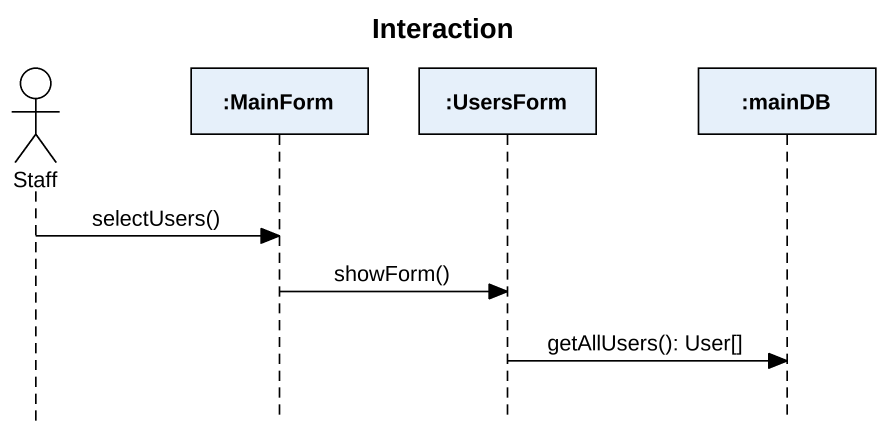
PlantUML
@startuml
title Interaction
hide footbox
actor Staff
participant ":MainForm" as MainForm
participant ":UsersForm" as UsersForm
participant ":mainDB" as mainDB

Staff -> MainForm : selectUsers()
MainForm -> UsersForm : showForm()
UsersForm -> mainDB : getAllUsers(): User[]
@enduml
